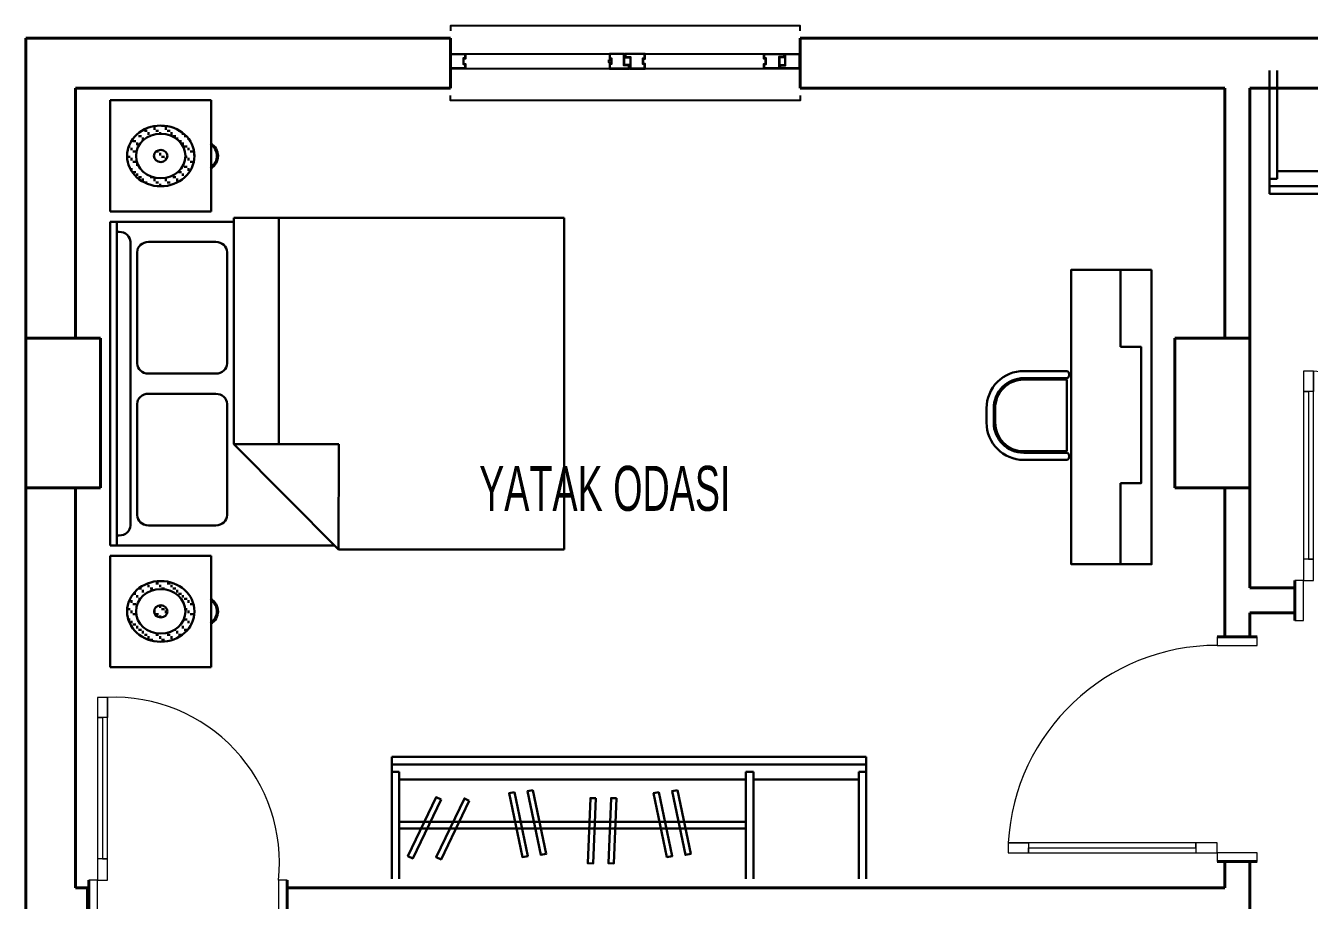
# Model space of a CAD drawing. Header units: millimetres. Extents: x 52 to 987, y 23 to 1686.
# Drawn here: x 72 to 586, y 1336 to 1686 of the extents above; entities that cross this region are included whole.
import ezdxf

# ---------------------------------------------------------------- set-up
doc = ezdxf.new("R2010")
doc.units = ezdxf.units.MM
for name, color, linetype, lineweight in [('duvar_40', 45, 'Continuous', 40), ('PENC_25', 74, 'Continuous', 25), ('TEF', 145, 'Continuous', 30), ('yazı', 253, 'Continuous', 20)]:
    doc.layers.add(name, color=color, linetype=linetype, lineweight=lineweight)
doc.styles.add('ARIAL', font='Arial')

# ---------------------------------------------------------------- blocks, each defined once
blk = doc.blocks.new('20')
at = {"layer": 'duvar_40', "linetype": 'ByBlock'}
for p, q in [((97.548381, 1327.826633), (97.548381, 1343.826727)), ((177.045226, 1327.871217), (177.045226, 1343.871311)), ((97.048067, 1340.82774), (97.048067, 1330.83312)), ((97.048381, 1340.826633), (97.548381, 1340.826633)), ((97.548376, 1340.826554), (97.548376, 1330.826554)), ((177.045221, 1330.871138), (177.045221, 1340.871138)), ((177.048067, 1340.82774), (177.048067, 1330.83312)), ((97.048381, 1330.826633), (97.548381, 1330.826633)), ((177.056744, 1330.871894), (177.045226, 1330.871894)), ((177.045226, 1330.871894), (177.056744, 1330.871894))]:
    blk.add_line(p, q, dxfattribs=at)
at = {"layer": 'PENC_25', "lineweight": 20}
for p, q in [((105.02096, 1417.047202), (101.02096, 1417.047202)), ((101.02096, 1343.826727), (97.548381, 1343.826727)), ((97.548381, 1343.826727), (97.548381, 1327.826582)), ((101.02096, 1327.826633), (101.02096, 1343.826727)), ((177.045226, 1343.871311), (173.572648, 1343.871311)), ((173.572648, 1343.871311), (173.572648, 1327.871217)), ((177.045226, 1327.871166), (177.045226, 1343.871311)), ((97.548381, 1327.826633), (101.02096, 1327.826633)), ((173.572648, 1327.871217), (177.045226, 1327.871217))]:
    blk.add_line(p, q, dxfattribs=at)
at = {"layer": 'PENC_25'}
for p, q in [((97.045221, 1330.82774), (97.045221, 1340.82774)), ((177.045221, 1330.82774), (177.045221, 1340.82774))]:
    blk.add_line(p, q, dxfattribs=at)
at = {"layer": 'PENC_25', "lineweight": 20, "flags": 128}
blk.add_lwpolyline([(101.02096, 1417.047202), (101.02096, 1343.826727), (105.02096, 1343.826727), (105.02096, 1417.047202), (105.02096, 1408.974767), (101.02096, 1408.974767), (103.02096, 1408.974767), (103.02096, 1352.38863), (105.02096, 1352.38863), (101.02096, 1352.38863)], dxfattribs=at)
at = {"layer": 'PENC_25', "lineweight": 20}
blk.add_arc((107.588524, 1350.754718), 66.342188, 354.044495, 92.218006, dxfattribs=at)
blk = doc.blocks.new('21')
at = {"layer": 'duvar_40', "linetype": 'ByBlock'}
for p, q in [((565.306597, 1441.32774), (549.306504, 1441.32774)), ((562.306677, 1441.327736), (552.306677, 1441.327736)), ((562.305921, 1441.339258), (562.305921, 1441.32774)), ((562.305921, 1441.32774), (562.305921, 1441.339258)), ((565.351181, 1351.32774), (549.351088, 1351.32774)), ((552.351181, 1350.82774), (552.351181, 1351.32774)), ((552.351261, 1351.327736), (562.351261, 1351.327736)), ((562.351181, 1350.82774), (562.351181, 1351.32774))]:
    blk.add_line(p, q, dxfattribs=at)
at = {"layer": 'PENC_25', "lineweight": 20}
for p, q in [((565.306649, 1441.32774), (549.306504, 1441.32774)), ((549.306504, 1441.32774), (549.306504, 1437.855162)), ((565.306597, 1437.855162), (565.306597, 1441.32774)), ((549.306504, 1437.855162), (565.306597, 1437.855162)), ((465.627682, 1358.800319), (465.627682, 1354.800319)), ((565.351181, 1354.800319), (549.351088, 1354.800319)), ((549.351088, 1354.800319), (549.351088, 1351.32774)), ((565.351181, 1351.32774), (565.351181, 1354.800319)), ((549.351088, 1351.32774), (565.351233, 1351.32774))]:
    blk.add_line(p, q, dxfattribs=at)
at = {"layer": 'PENC_25', "lineweight": 20, "flags": 128}
blk.add_lwpolyline([(465.627682, 1354.800319), (549.351088, 1354.800319), (549.351088, 1358.800319), (465.627682, 1358.800319), (473.700118, 1358.800319), (473.700118, 1354.800319), (473.700118, 1356.800319), (540.789185, 1356.800319), (540.789185, 1358.800319), (540.789185, 1354.800319)], dxfattribs=at)
at = {"layer": 'PENC_25', "lineweight": 20}
blk.add_arc((549.295202, 1354.053073), 83.80209, 89.992273, 176.752553, dxfattribs=at)
blk = doc.blocks.new('23')
at = {"layer": 'duvar_40', "linetype": 'ByBlock'}
for p, q in [((579.838798, 1460.826633), (580.338798, 1460.826633)), ((580.338793, 1460.826554), (580.338793, 1450.826554)), ((580.338798, 1447.826633), (580.338798, 1463.826727)), ((670.338793, 1450.871138), (670.338793, 1460.871138)), ((670.338798, 1447.82774), (670.338798, 1463.871311)), ((579.838798, 1450.826633), (580.338798, 1450.826633)), ((670.350316, 1450.871894), (670.338798, 1450.871894)), ((670.338798, 1450.871894), (670.350316, 1450.871894))]:
    blk.add_line(p, q, dxfattribs=at)
at = {"layer": 'PENC_25', "lineweight": 20}
for p, q in [((587.811376, 1547.550132), (583.811376, 1547.550132)), ((583.811376, 1463.826727), (580.338798, 1463.826727)), ((580.338798, 1463.826727), (580.338798, 1447.826582)), ((583.811376, 1447.826633), (583.811376, 1463.826727)), ((670.338798, 1463.871311), (666.86622, 1463.871311)), ((666.86622, 1463.871311), (666.86622, 1447.82774)), ((670.338798, 1447.827689), (670.338798, 1463.871311)), ((580.338798, 1447.826633), (583.811376, 1447.826633)), ((666.86622, 1447.82774), (670.338798, 1447.82774))]:
    blk.add_line(p, q, dxfattribs=at)
at = {"layer": 'PENC_25', "lineweight": 20, "flags": 128}
blk.add_lwpolyline([(583.811376, 1547.550132), (583.811376, 1463.826727), (587.811376, 1463.826727), (587.811376, 1547.550132), (587.811376, 1539.477697), (583.811376, 1539.477697), (585.811376, 1539.477697), (585.811376, 1472.38863), (587.811376, 1472.38863), (583.811376, 1472.38863)], dxfattribs=at)
at = {"layer": 'PENC_25', "lineweight": 20}
blk.add_arc((583.064131, 1463.882613), 83.80209, 359.992273, 86.752553, dxfattribs=at)
blk = doc.blocks.new('24')
at = {"layer": 'duvar_40', "linetype": 'ByBlock', "flags": 128}
for points in [[(242.351181, 1660.82774), (242.351181, 1680.82774)], [(382.351181, 1660.82774), (382.351181, 1680.82774)]]:
    blk.add_lwpolyline(points, dxfattribs=at)
at = {"layer": 'PENC_25'}
for p, q in [((248.326404, 1674.619259), (367.812182, 1674.619259)), ((367.812182, 1668.619255), (248.326404, 1668.619255))]:
    blk.add_line(p, q, dxfattribs=at)
at = {"layer": 'PENC_25', "flags": 128}
for points in [[(382.351181, 1683.82774), (382.351181, 1685.82774), (242.351181, 1685.82774), (242.351181, 1683.82774)], [(382.351181, 1657.82774), (382.351181, 1655.910774), (242.351181, 1655.910774), (242.351181, 1657.82774)]]:
    blk.add_lwpolyline(points, dxfattribs=at)
for points in [[(242.351181, 1674.619259), (242.351181, 1668.619255), (242.351181, 1668.619255)], [(248.326404, 1668.619255), (242.351181, 1668.619255), (242.351181, 1674.619259), (248.326404, 1674.619259), (248.326404, 1672.619257), (247.626404, 1672.619257), (247.626404, 1670.619257), (248.326404, 1670.619257)], [(248.126404, 1668.819255), (242.526401, 1668.819255), (242.526401, 1674.419259), (248.126404, 1674.419259), (248.126404, 1672.819257), (247.426404, 1672.819257), (247.426404, 1670.419257), (248.126404, 1670.419257)], [(305.788534, 1672.119257), (306.688534, 1672.119257), (306.688534, 1671.119257), (305.788534, 1671.119257)], [(305.988534, 1668.619255), (313.988537, 1668.619255), (313.988537, 1670.119257), (311.988536, 1670.119257), (311.988536, 1674.619259), (305.988534, 1674.619259), (305.988534, 1672.619257), (306.688534, 1672.619257), (306.688534, 1670.619257), (305.988534, 1670.619257)], [(306.188534, 1668.819255), (313.788537, 1668.819255), (313.788537, 1669.919257), (311.788536, 1669.919257), (311.788536, 1674.419259), (306.188534, 1674.419259), (306.188534, 1672.819257), (306.888534, 1672.819257), (306.888534, 1670.419257), (306.188534, 1670.419257)], [(320.288539, 1674.619259), (312.288536, 1674.619259), (312.288536, 1673.119257), (314.288537, 1673.119257), (314.288537, 1668.619255), (320.288539, 1668.619255), (320.288539, 1670.619257), (319.588539, 1670.619257), (319.588539, 1672.619257), (320.288539, 1672.619257)], [(320.088539, 1674.419259), (312.488536, 1674.419259), (312.488536, 1673.319257), (314.488537, 1673.319257), (314.488537, 1668.819255), (320.088539, 1668.819255), (320.088539, 1670.419257), (319.388539, 1670.419257), (319.388539, 1672.819257), (320.088539, 1672.819257)], [(367.812182, 1674.619259), (376.026399, 1674.619259), (376.026399, 1673.119257), (374.026398, 1673.119257), (374.026398, 1668.619255), (367.812182, 1668.619255), (367.812182, 1670.619257), (368.512182, 1670.619257), (368.512182, 1672.619257), (367.812182, 1672.619257)], [(368.012182, 1674.419259), (375.826399, 1674.419259), (375.826399, 1673.319257), (373.826398, 1673.319257), (373.826398, 1668.819255), (368.012182, 1668.819255), (368.012182, 1670.419257), (368.712182, 1670.419257), (368.712182, 1672.819257), (368.012182, 1672.819257)], [(382.351181, 1668.619255), (374.326398, 1668.619255), (374.326398, 1670.119257), (376.326399, 1670.119257), (376.326399, 1674.619259), (382.351181, 1674.619259), (382.351181, 1671.619257)], [(381.926402, 1668.819255), (374.526398, 1668.819255), (374.526398, 1669.919257), (376.526399, 1669.919257), (376.526399, 1674.419259), (381.926402, 1674.419259), (381.926402, 1672.819257), (381.926402, 1670.419257)], [(382.351181, 1674.619259), (382.351181, 1668.619255)]]:
    blk.add_lwpolyline(points, close=True, dxfattribs=at)
blk = doc.blocks.new('kljdfkdlfkşdfglk')
at = {"layer": 'TEF'}
for p, q in [((50363.007499, 6162.783454), (50363.007499, 6140.062408)), ((50364.540832, 6164.316787), (50365.307499, 6164.316787)), ((50366.840832, 6162.783454), (50366.840832, 6140.062408)), ((50405.940832, 6163.062408), (50367.607499, 6163.062408)), ((50367.607499, 6163.062408), (50367.607499, 6140.062408)), ((50405.940832, 6140.062408), (50405.940832, 6163.062408)), ((50406.707499, 6140.062408), (50406.707499, 6162.783454)), ((50408.240832, 6164.316787), (50409.007499, 6164.316787)), ((50410.540832, 6140.062408), (50410.540832, 6162.783454)), ((50382.940832, 6124.729075), (50390.607499, 6124.729075)), ((50382.940832, 6123.962408), (50390.607499, 6123.962408)), ((50382.940832, 6120.129075), (50390.607499, 6120.129075))]:
    blk.add_line(p, q, dxfattribs=at)
at = {"layer": 'TEF', "flags": 128}
blk.add_lwpolyline([(50308.842059, 6208.377787), (50308.842059, 6165.473303), (50466.28789, 6165.473303), (50466.28789, 6208.377787)], close=True, dxfattribs=at)
at = {"layer": 'TEF', "ltscale": 0.3, "flags": 128}
for points in [[(50350.117581, 6191.797921), (50350.117581, 6202.774942), (50422.998075, 6202.774942), (50422.998075, 6191.797921)], [(50308.842059, 6191.797921), (50350.117581, 6191.797921)], [(50422.998075, 6191.797921), (50466.28789, 6191.797921)]]:
    blk.add_lwpolyline(points, dxfattribs=at)
at = {"layer": 'TEF', "flags": 128}
for points in [[(50367.607499, 6150.858833), (50366.840832, 6150.858833)], [(50406.707499, 6150.858833), (50405.940832, 6150.858833)]]:
    blk.add_lwpolyline(points, dxfattribs=at)
at = {"layer": 'TEF'}
for centre, radius, start, end in [((50364.540832, 6162.783454), 1.533333, 90, 180), ((50365.307499, 6162.783454), 1.533333, 0, 90), ((50408.240832, 6162.783454), 1.533333, 90, 180), ((50409.007499, 6162.783454), 1.533333, 0, 90), ((50382.940832, 6140.062408), 19.933333, 180, 270), ((50382.940832, 6140.062408), 16.1, 180, 270), ((50382.940832, 6140.062408), 15.333333, 180, 270), ((50390.607499, 6140.062408), 16.1, 270, 0), ((50390.607499, 6140.062408), 15.333333, 270, 0), ((50390.607499, 6140.062408), 19.933333, 270, 0)]:
    blk.add_arc(centre, radius, start, end, dxfattribs=at)
blk = doc.blocks.new('jjbkjbkbbkddf')
at = {"layer": 'TEF'}
for p, q in [((58234.979954, 10063.019603), (58234.979954, 10128.019603)), ((58487.779174, 10128.019603), (58234.979954, 10128.019603)), ((58487.779174, 10124.019603), (58234.979954, 10124.019603)), ((58487.779174, 10063.019603), (58487.779174, 10128.019603)), ((58238.979954, 10120.019603), (58234.979954, 10120.019603)), ((58238.979954, 10063.019603), (58238.979954, 10120.019603)), ((58423.675876, 10063.019603), (58423.675876, 10120.019603)), ((58427.675876, 10120.019603), (58423.675876, 10120.019603)), ((58427.675876, 10063.019603), (58427.675876, 10120.019603)), ((58483.779174, 10063.019603), (58483.779174, 10120.019603)), ((58483.779174, 10120.019603), (58487.779174, 10120.019603)), ((58423.675876, 10116.019603), (58238.979954, 10116.019603)), ((58459.198832, 10116.019603), (58427.675876, 10116.019603)), ((58483.779174, 10116.019603), (58427.675876, 10116.019603)), ((58423.675876, 10093.441289), (58238.979954, 10093.441289)), ((58423.675876, 10089.967696), (58238.979954, 10089.967696))]:
    blk.add_line(p, q, dxfattribs=at)
at = {"layer": 'TEF', "flags": 128}
for points in [[(58310.196794, 10110.36886), (58317.263337, 10076.359385), (58314.427784, 10075.770209), (58307.361241, 10109.779684), (58310.196794, 10110.36886)], [(58387.191, 10110.36886), (58394.257543, 10076.359385), (58391.42199, 10075.770209), (58384.355447, 10109.779684), (58387.191, 10110.36886)], [(58261.208007, 10105.268644), (58246.145239, 10073.968589), (58243.535585, 10075.224453), (58258.598353, 10106.524508), (58261.208007, 10105.268644)], [(58276.267826, 10104.68971), (58261.205058, 10073.389655), (58258.595404, 10074.645519), (58273.658172, 10105.945574), (58276.267826, 10104.68971)], [(58300.349988, 10109.210991), (58307.41653, 10075.201516), (58304.580977, 10074.61234), (58297.514435, 10108.621815), (58300.349988, 10109.210991)], [(58343.700906, 10105.99752), (58342.31206, 10071.28943), (58339.41826, 10071.405226), (58340.807105, 10106.113316), (58343.700906, 10105.99752)], [(58354.722955, 10105.99752), (58353.334109, 10071.28943), (58350.440309, 10071.405226), (58351.829155, 10106.113316), (58354.722955, 10105.99752)], [(58377.344194, 10109.210991), (58384.410736, 10075.201516), (58381.575183, 10074.61234), (58374.508641, 10108.621815), (58377.344194, 10109.210991)]]:
    blk.add_lwpolyline(points, dxfattribs=at)
blk = doc.blocks.new('FGFGF')
at = {"layer": 'TEF'}
h = blk.add_hatch(dxfattribs=at)
h.set_pattern_fill('CROSS', color=256, scale=0.4, angle=180, style=0, pattern_type=2)
h.set_pattern_definition([(90.030685, (441.3744, 11359.7425), (2.53877536, 2.28735998), [1.143, -3.429]), (0.030685, (442.0097, 11359.1713), (2.5412239, -2.28463937), [1.27, -3.81])])
h.paths.add_polyline_path([(-756.25, -12122.83), (-756.42, -12120.83), (-756.91, -12118.88), (-757.72, -12117.02), (-758.81, -12115.3), (-760.17, -12113.74), (-761.77, -12112.38), (-763.57, -12111.25), (-765.54, -12110.36), (-767.64, -12109.74), (-769.82, -12109.4), (-772.05, -12109.36), (-774.28, -12109.62), (-776.44, -12110.17), (-778.5, -12111.02), (-780.39, -12112.13), (-782.08, -12113.5), (-783.52, -12115.07), (-784.68, -12116.82), (-785.53, -12118.71), (-786.06, -12120.67), (-786.25, -12122.68), (-786.11, -12124.69), (-785.65, -12126.64), (-784.87, -12128.51), (-783.8, -12130.24), (-782.46, -12131.82), (-780.88, -12133.19), (-779.09, -12134.35), (-777.14, -12135.26), (-775.05, -12135.9), (-772.86, -12136.26), (-770.64, -12136.33), (-768.41, -12136.09), (-766.24, -12135.56), (-764.17, -12134.74), (-762.26, -12133.64), (-760.55, -12132.3), (-759.09, -12130.74), (-757.91, -12129), (-757.03, -12127.13), (-756.48, -12125.16), (-756.26, -12123.16)])
h.paths.add_polyline_path([(-760.25, -12122.83), (-760.38, -12121.37), (-760.74, -12119.94), (-761.33, -12118.57), (-762.13, -12117.31), (-763.13, -12116.17), (-764.3, -12115.17), (-765.62, -12114.34), (-767.06, -12113.69), (-768.6, -12113.23), (-770.21, -12112.98), (-771.84, -12112.95), (-773.47, -12113.14), (-775.06, -12113.55), (-776.57, -12114.17), (-777.96, -12114.99), (-779.2, -12115.99), (-780.25, -12117.14), (-781.1, -12118.43), (-781.73, -12119.81), (-782.11, -12121.25), (-782.25, -12122.72), (-782.15, -12124.19), (-781.81, -12125.63), (-781.24, -12127), (-780.45, -12128.27), (-779.47, -12129.42), (-778.31, -12130.43), (-777, -12131.28), (-775.57, -12131.95), (-774.03, -12132.42), (-772.44, -12132.68), (-770.8, -12132.73), (-769.17, -12132.56), (-767.58, -12132.17), (-766.06, -12131.57), (-764.66, -12130.76), (-763.41, -12129.78), (-762.33, -12128.63), (-761.47, -12127.36), (-760.82, -12125.98), (-760.42, -12124.54), (-760.26, -12123.07)])
h.paths.add_polyline_path([(-768.25, -12122.84), (-768.29, -12122.44), (-768.39, -12122.05), (-768.55, -12121.68), (-768.77, -12121.33), (-769.04, -12121.02), (-769.36, -12120.75), (-769.72, -12120.52), (-770.11, -12120.34), (-770.53, -12120.22), (-770.97, -12120.15), (-771.41, -12120.14), (-771.86, -12120.19), (-772.29, -12120.31), (-772.7, -12120.47), (-773.08, -12120.7), (-773.42, -12120.97), (-773.71, -12121.29), (-773.94, -12121.64), (-774.11, -12122.01), (-774.22, -12122.41), (-774.25, -12122.81), (-774.23, -12123.21), (-774.13, -12123.6), (-773.98, -12123.97), (-773.76, -12124.32), (-773.5, -12124.63), (-773.18, -12124.91), (-772.82, -12125.14), (-772.43, -12125.32), (-772.01, -12125.45), (-771.58, -12125.52), (-771.13, -12125.54), (-770.69, -12125.49), (-770.25, -12125.38), (-769.84, -12125.22), (-769.46, -12125), (-769.11, -12124.73), (-768.82, -12124.42), (-768.59, -12124.07), (-768.41, -12123.7), (-768.3, -12123.3), (-768.26, -12122.9)])
h.paths.add_polyline_path([(-756.36, -11920.33), (-756.53, -11918.33), (-757.02, -11916.38), (-757.82, -11914.52), (-758.92, -11912.8), (-760.28, -11911.24), (-761.88, -11909.88), (-763.68, -11908.75), (-765.65, -11907.86), (-767.75, -11907.24), (-769.93, -11906.9), (-772.16, -11906.86), (-774.38, -11907.12), (-776.55, -11907.67), (-778.61, -11908.52), (-780.5, -11909.63), (-782.19, -11911), (-783.63, -11912.57), (-784.79, -11914.32), (-785.64, -11916.21), (-786.17, -11918.17), (-786.36, -11920.18), (-786.22, -11922.19), (-785.76, -11924.14), (-784.98, -11926.01), (-783.91, -11927.74), (-782.57, -11929.32), (-780.99, -11930.69), (-779.2, -11931.85), (-777.24, -11932.76), (-775.15, -11933.4), (-772.97, -11933.76), (-770.75, -11933.83), (-768.52, -11933.59), (-766.35, -11933.06), (-764.28, -11932.24), (-762.37, -11931.14), (-760.66, -11929.8), (-759.2, -11928.24), (-758.02, -11926.5), (-757.14, -11924.63), (-756.59, -11922.66), (-756.37, -11920.66)])
h.paths.add_polyline_path([(-760.36, -11920.33), (-760.49, -11918.87), (-760.85, -11917.44), (-761.43, -11916.07), (-762.24, -11914.81), (-763.23, -11913.67), (-764.41, -11912.67), (-765.73, -11911.84), (-767.17, -11911.19), (-768.71, -11910.73), (-770.31, -11910.48), (-771.95, -11910.45), (-773.58, -11910.64), (-775.17, -11911.05), (-776.67, -11911.67), (-778.07, -11912.49), (-779.3, -11913.49), (-780.36, -11914.64), (-781.21, -11915.93), (-781.83, -11917.31), (-782.22, -11918.75), (-782.36, -11920.23), (-782.26, -11921.69), (-781.92, -11923.13), (-781.35, -11924.5), (-780.56, -11925.77), (-779.58, -11926.92), (-778.42, -11927.93), (-777.11, -11928.78), (-775.68, -11929.45), (-774.14, -11929.92), (-772.54, -11930.18), (-770.91, -11930.23), (-769.28, -11930.06), (-767.69, -11929.67), (-766.17, -11929.07), (-764.77, -11928.26), (-763.52, -11927.28), (-762.44, -11926.13), (-761.58, -11924.86), (-760.93, -11923.48), (-760.53, -11922.04), (-760.37, -11920.57)])
h.paths.add_polyline_path([(-768.36, -11920.34), (-768.4, -11919.94), (-768.49, -11919.55), (-768.66, -11919.18), (-768.87, -11918.83), (-769.15, -11918.52), (-769.47, -11918.25), (-769.83, -11918.02), (-770.22, -11917.84), (-770.64, -11917.72), (-771.08, -11917.65), (-771.52, -11917.64), (-771.97, -11917.69), (-772.4, -11917.81), (-772.81, -11917.97), (-773.19, -11918.2), (-773.53, -11918.47), (-773.82, -11918.79), (-774.05, -11919.14), (-774.22, -11919.51), (-774.32, -11919.91), (-774.36, -11920.31), (-774.33, -11920.71), (-774.24, -11921.1), (-774.09, -11921.47), (-773.87, -11921.82), (-773.6, -11922.13), (-773.29, -11922.41), (-772.93, -11922.64), (-772.54, -11922.82), (-772.12, -11922.95), (-771.68, -11923.02), (-771.24, -11923.04), (-770.79, -11922.99), (-770.36, -11922.88), (-769.95, -11922.72), (-769.56, -11922.5), (-769.22, -11922.23), (-768.93, -11921.92), (-768.69, -11921.57), (-768.52, -11921.2), (-768.41, -11920.8), (-768.36, -11920.4)])
for p, q in [((-793.88, -11895.6), (-748.88, -11895.58)), ((-793.85, -11945.1), (-793.88, -11895.6)), ((-748.88, -11895.58), (-748.85, -11945.08)), ((-748.85, -11945.08), (-793.85, -11945.1)), ((-738.85, -11949.57), (-793.85, -11949.6)), ((-793.85, -11949.6), (-793.77, -12093.6)), ((-790.85, -11949.6), (-790.77, -12093.6)), ((-591.85, -11947.69), (-738.85, -11947.77)), ((-738.85, -11947.77), (-738.79, -12048.54)), ((-718.85, -11947.76), (-718.79, -12048.53)), ((-591.77, -12095.29), (-591.85, -11947.69)), ((-790.84, -11954.1), (-789.84, -11954.1)), ((-784.84, -11958.6), (-784.77, -12084.6)), ((-776.84, -11958.59), (-746.84, -11958.58)), ((-781.81, -12012.59), (-781.84, -11963.09)), ((-741.84, -11963.07), (-741.81, -12012.57)), ((-746.81, -12017.08), (-776.81, -12017.09)), ((-746.81, -12026.08), (-776.81, -12026.09)), ((-781.8, -12030.59), (-781.78, -12080.09)), ((-741.78, -12080.07), (-741.8, -12030.57)), ((-738.79, -12048.54), (-692.15, -12048.51)), ((-738.79, -12048.54), (-692.13, -12095.35)), ((-692.13, -12095.35), (-692.15, -12048.51)), ((-776.77, -12084.59), (-746.77, -12084.58)), ((-789.77, -12089.1), (-790.77, -12089.1)), ((-793.77, -12093.6), (-693.92, -12093.55)), ((-748.77, -12098.08), (-793.77, -12098.1)), ((-793.77, -12098.1), (-793.74, -12147.6)), ((-748.74, -12147.58), (-748.77, -12098.08)), ((-692.13, -12095.35), (-591.77, -12095.29)), ((-793.74, -12147.6), (-748.74, -12147.58))]:
    blk.add_line(p, q, dxfattribs=at)
for centre, major_axis in [((-771.36, -11920.34), (15, 0.01)), ((-771.36, -11920.34), (11, 0.01)), ((-771.36, -11920.34), (3, 0)), ((-771.25, -12122.84), (15, 0.01)), ((-771.25, -12122.84), (11, 0.01)), ((-771.25, -12122.84), (3, 0))]:
    blk.add_ellipse(centre, major_axis=major_axis, ratio=0.9, dxfattribs=at)
for centre, major_axis, start_param, end_param in [((-753.36, -11920.33), (7.5, 0), 5.306139, 7.260232), ((-753.36, -11920.33), (7, 0), 5.359292, 7.207079), ((-789.84, -11958.6), (5, 0), 6.283185, 7.853982), ((-776.84, -11963.09), (5, 0), 1.570796, 3.141593), ((-746.84, -11963.08), (5, 0), 6.283185, 7.853982), ((-776.81, -12012.59), (5, 0), 3.141593, 4.712389), ((-746.81, -12012.58), (5, 0), 4.712389, 6.283185), ((-776.8, -12030.59), (5, 0), 1.570796, 3.141593), ((-746.8, -12030.58), (5, 0), 6.283185, 7.853982), ((-776.78, -12080.09), (5, 0), 3.141593, 4.712389), ((-746.78, -12080.08), (5, 0), 4.712389, 6.283185), ((-789.77, -12084.6), (5, 0), 4.712389, 6.283185), ((-753.25, -12122.83), (7.5, 0), 5.306139, 7.260232), ((-753.25, -12122.83), (7, 0), 5.359292, 7.207079)]:
    blk.add_ellipse(centre, major_axis=major_axis, ratio=0.9, start_param=start_param, end_param=end_param, dxfattribs=at)
blk = doc.blocks.new('KSDLFGD')
at = {"layer": 'TEF'}
for p, q in [((134866.600126, -16275.379659), (134817.296422, -16275.379659)), ((134817.296422, -16275.379659), (134817.296422, -16387.673889)), ((134820.330496, -16275.379659), (134820.330496, -16387.673889)), ((134823.36457, -16278.413733), (134823.36457, -16275.379659)), ((134866.600126, -16278.413733), (134823.36457, -16278.413733)), ((134826.398644, -16278.413733), (134826.398644, -16303.170751)), ((134826.398644, -16279.260006), (134826.398644, -16303.170751)), ((134866.600126, -16303.170751), (134823.36457, -16303.170751)), ((134823.36457, -16303.170751), (134823.36457, -16306.204826)), ((134866.600126, -16306.204826), (134823.36457, -16306.204826)), ((134826.398644, -16306.204826), (134826.398644, -16387.673889)), ((134843.524714, -16306.204826), (134843.524714, -16384.639815)), ((134846.159498, -16306.204826), (134846.159498, -16384.639815)), ((134866.600126, -16384.639815), (134823.36457, -16384.639815)), ((134823.36457, -16384.639815), (134823.36457, -16387.673889)), ((134866.600126, -16387.673889), (134817.296422, -16387.673889))]:
    blk.add_line(p, q, dxfattribs=at)
at = {"layer": 'TEF', "flags": 128}
for points in [[(134830.684838, -16333.87928), (134856.481654, -16328.519177), (134856.928555, -16330.669996), (134831.131739, -16336.030099), (134830.684838, -16333.87928)], [(134831.563103, -16341.348265), (134857.359919, -16335.988161), (134857.80682, -16338.138981), (134832.010003, -16343.499084), (134831.563103, -16341.348265)], [(134834.00058, -16358.506893), (134860.327309, -16359.560359), (134860.239476, -16361.75536), (134833.912747, -16360.701894), (134834.00058, -16358.506893)], [(134834.00058, -16366.867322), (134860.327309, -16367.920787), (134860.239476, -16370.115788), (134833.912747, -16369.062323), (134834.00058, -16366.867322)]]:
    blk.add_lwpolyline(points, dxfattribs=at)

msp = doc.modelspace()

# ---------------------------------------------------------------- linework, layer by layer
at = {"layer": 'duvar_40', "linetype": 'ByBlock'}
for p, q in [((72.311769, 1680.82774), (72.311769, 1560.719346)), ((242.351181, 1680.82774), (72.311769, 1680.82774)), ((692.351181, 1680.82774), (382.351181, 1680.82774)), ((92.311769, 1660.82774), (92.311769, 1560.719346)), ((242.351181, 1660.82774), (92.311769, 1660.82774)), ((492.351181, 1660.82774), (382.351181, 1660.82774)), ((552.351181, 1660.82774), (552.351181, 1560.827407)), ((692.351181, 1660.82774), (562.351181, 1660.82774)), ((562.351181, 1660.82774), (562.351181, 1460.82774)), ((72.311769, 1638.490878), (72.311769, 1140.827574)), ((92.311769, 1614.827574), (92.311769, 1560.827407)), ((92.311769, 1614.827574), (92.311769, 1560.827407)), ((72.311633, 1500.827285), (72.311633, 1560.827407)), ((72.311633, 1560.827407), (102.311633, 1560.827407)), ((102.311633, 1560.827407), (102.311633, 1500.827285)), ((532.351181, 1500.827285), (532.351181, 1560.827407)), ((532.351181, 1560.827407), (562.351181, 1560.827407)), ((562.351181, 1560.827407), (562.351181, 1500.827285)), ((102.311633, 1500.827285), (72.311633, 1500.827285)), ((92.311769, 1500.827285), (92.311769, 1340.82774)), ((92.311769, 1500.827285), (92.311769, 1340.82774)), ((562.351181, 1500.827285), (532.351181, 1500.827285)), ((552.351181, 1500.827285), (552.351181, 1440.82774)), ((580.338798, 1460.82774), (562.351181, 1460.82774)), ((572.351181, 1460.82774), (562.351181, 1460.82774)), ((562.351181, 1450.82774), (562.351181, 1440.82774)), ((580.338793, 1450.82774), (562.351181, 1450.82774)), ((572.351181, 1450.82774), (562.351181, 1450.82774)), ((552.351181, 1350.82774), (552.351181, 1340.82774)), ((562.351181, 1350.82774), (562.351181, 1321.32774)), ((92.311769, 1340.82774), (97.048067, 1340.82774)), ((177.045221, 1340.82774), (242.351181, 1340.82774)), ((242.351181, 1340.82774), (552.351181, 1340.82774))]:
    msp.add_line(p, q, dxfattribs=at)
at = {"layer": 'duvar_40', "linetype": 'ByBlock', "flags": 128}
for points in [[(492.351181, 1680.82774), (562.351181, 1680.82774)], [(552.351181, 1660.82774), (492.351181, 1660.82774)], [(562.351181, 1660.82774), (562.351181, 1650.82774)]]:
    msp.add_lwpolyline(points, dxfattribs=at)

# ---------------------------------------------------------------- block references
for name in ['24', '23', '21', '20']:
    msp.add_blockref(name, (0, 0))
at = {"layer": 'TEF', "rotation": 90}
msp.add_blockref('KSDLFGD', (-15705.135968, -133198.772386), dxfattribs=at)
at = {"layer": 'TEF'}
for name, p, xscale, yscale, zscale, rotation in [('FGFGF', (826.351524, 12361.628513), 0.9, 0.9, 0.9, 359.969315), ('kljdfkdlfkşdfglk', (-4124.186986, 39246.265881), -0.748538, -0.748538, -0.748538, 90)]:
    msp.add_blockref(name, p, dxfattribs=dict(at, xscale=xscale, yscale=yscale, zscale=zscale, rotation=rotation))
at = {"layer": 'TEF', "linetype": 'ByBlock', "xscale": 0.751272, "yscale": 0.751272, "zscale": 0.751272}
msp.add_blockref('jjbkjbkbbkddf', (-43531.432584, -6215.677808), dxfattribs=at)

# ---------------------------------------------------------------- texts
at = {"layer": 'yazı', "style": 'ARIAL', "width": 0.6}
msp.add_text('YATAK ODASI', height=18, dxfattribs=at).set_placement((253.845518, 1491.679048, -6562.999728))

doc.saveas('drawing.dxf')
